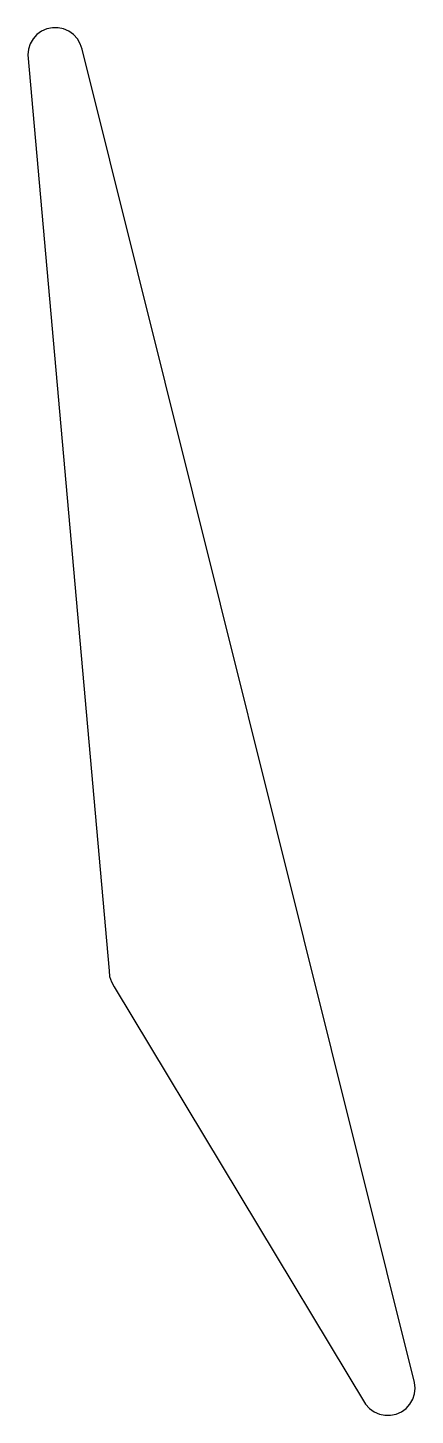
# Model space of a CAD drawing. Header units: metres. Extents: x -22 to 56, y -89 to 190.
import ezdxf

# ---------------------------------------------------------------- set-up
doc = ezdxf.new("R2010")
doc.units = ezdxf.units.M

msp = doc.modelspace()

# ---------------------------------------------------------------- linework, layer by layer
for p, q in [((-20.7596, 187.403), (-21.3345, 186.407)), ((-19.9902, 188.257), (-20.7596, 187.403)), ((-19.06, 188.933), (-19.9902, 188.257)), ((-18.0096, 189.401), (-19.06, 188.933)), ((-16.8849, 189.64), (-18.0096, 189.401)), ((-15.7351, 189.64), (-16.8849, 189.64)), ((-14.6104, 189.401), (-15.7351, 189.64)), ((-13.56, 188.933), (-14.6104, 189.401)), ((-12.6298, 188.257), (-13.56, 188.933)), ((-11.8604, 187.403), (-12.6298, 188.257)), ((-11.2855, 186.407), (-11.8604, 187.403)), ((-21.6898, 185.314), (-21.81, 184.17)), ((-21.81, 184.17), (-5.5, 0)), ((-21.3345, 186.407), (-21.6898, 185.314)), ((-10.9302, 185.314), (-11.2855, 186.407)), ((55.8325, -82.7415), (-10.9302, 185.314)), ((-5.5, 0), (-5.37981, -1.14351)), ((-5.37981, -1.14351), (-5.0245, -2.23705)), ((-5.0245, -2.23705), (-4.44959, -3.23282)), ((-4.44959, -3.23282), (46.0031, -87.1178)), ((55.9527, -83.885), (55.8325, -82.7415)), ((54.9023, -87.1178), (55.4772, -86.1221)), ((55.4772, -86.1221), (55.8325, -85.0285)), ((55.8325, -85.0285), (55.9527, -83.885)), ((46.0031, -87.1178), (46.7725, -87.9723)), ((46.7725, -87.9723), (47.7027, -88.6482)), ((47.7027, -88.6482), (48.7531, -89.1158)), ((48.7531, -89.1158), (49.8778, -89.3549)), ((51.0276, -89.3549), (52.1523, -89.1158)), ((52.1523, -89.1158), (53.2027, -88.6482)), ((53.2027, -88.6482), (54.1329, -87.9723)), ((54.1329, -87.9723), (54.9023, -87.1178)), ((49.8778, -89.3549), (51.0276, -89.3549))]:
    msp.add_line(p, q)

doc.saveas('drawing.dxf')
